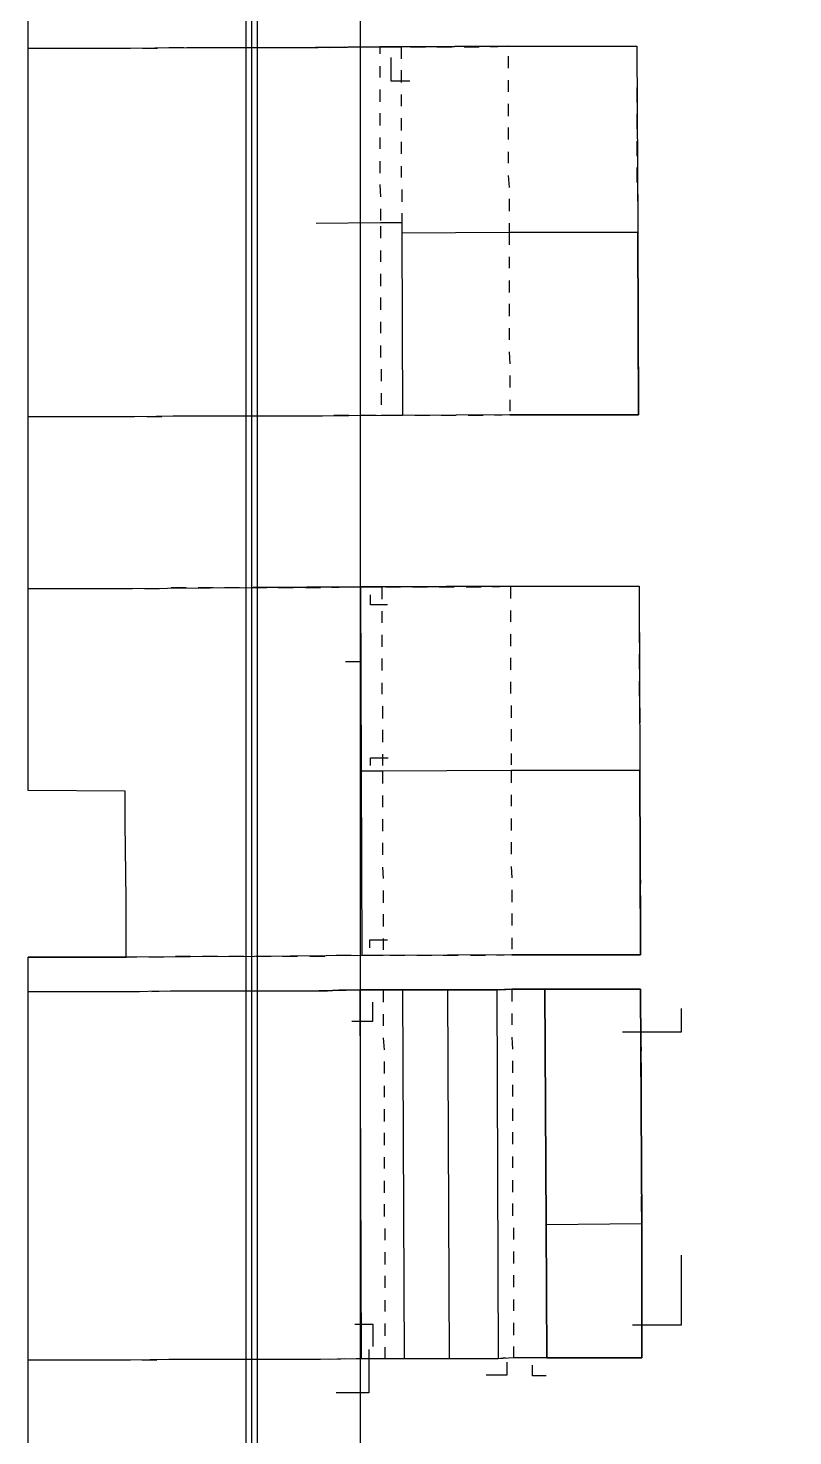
# Model space of a CAD drawing. Extents: x -8 to 2448, y 177 to 3185.
# Drawn here: x -7.7 to 249.2, y 1531.4 to 2004.3 of the extents above; entities that cross this region are included whole.
import ezdxf

# ---------------------------------------------------------------- set-up
doc = ezdxf.new("R2010")
doc.units = 0
doc.layers.add('Cadastral_Map', color=7, linetype='CONTINUOUS')

msp = doc.modelspace()

# ---------------------------------------------------------------- linework, layer by layer
at = {"layer": 'Cadastral_Map', "color": 7}
for points in [[(65.52143, 177.36095), (65.52143, 3134.1768), (2374.1318, 3134.1768), (2374.1318, 177.36095), (65.52143, 177.36095)], [(67.44147, 179.28096), (67.44147, 3132.2568), (2372.4517, 3132.2568), (2372.4517, 179.28096), (67.44147, 179.28096)], [(69.36151, 181.20097), (69.36151, 3130.3368), (2370.2917, 3130.3368), (2370.2917, 181.20097), (69.36151, 181.20097)], [(103.92227, 1957.2105), (103.92227, 3073.2165), (2335.9709, 3073.2165), (2335.9709, 841.20452), (103.92227, 841.20452), (103.92227, 1957.2105)], [(-7.68017, 1349.5272), (-7.68017, 1692.2491), (25.20055, 1692.2491), (25.20055, 1711.6892), (24.96054, 1737.1293), (24.96054, 1747.9294), (-7.68017, 1748.1694), (-7.68017, 2009.0508), (23.76052, 2009.0508), (23.52051, 2077.9312), (23.28051, 2132.8915), (-7.68017, 2132.8915), (-7.68017, 2611.934)], [(-7.68017, 1997.5307), (-2.64006, 1997.5307), (13.20029, 1997.5307), (24.00052, 1997.5307), (45.60099, 1997.7707), (67.20147, 1997.7707), (88.80194, 1997.7707), (110.40241, 1998.0107), (117.60256, 1998.0107), (153.60335, 1998.2507), (196.80429, 1998.2507), (197.0443, 1935.6104), (197.2843, 1874.4101), (154.08336, 1874.4101), (118.08257, 1874.1701), (110.88242, 1874.1701), (89.28195, 1873.9301), (67.68148, 1873.9301), (46.081, 1873.9301), (24.48053, 1873.6901), (13.6803, 1873.6901), (-7.68017, 1873.6901)], [(110.40241, 1998.0107), (88.80194, 1997.7707)], [(110.40241, 1998.0107), (110.40241, 1995.6107)], [(117.60256, 1998.0107), (110.40241, 1998.0107)], [(153.60335, 1998.2507), (117.60256, 1998.0107)], [(117.60256, 1998.0107), (117.60256, 1993.9307)], [(153.60335, 1998.2507), (196.80429, 1998.2507), (197.0443, 1935.6104)], [(110.40241, 1991.5307), (110.40241, 1987.6907)], [(120.48263, 1986.4907), (114.24249, 1986.4907), (114.24249, 1994.4107)], [(153.60335, 1994.8907), (153.60335, 1990.8107)], [(117.60256, 1990.0907), (117.60256, 1986.0107)], [(153.60335, 1986.7307), (153.60335, 1982.8906)], [(110.40241, 1983.6107), (110.40241, 1979.5306)], [(117.60256, 1981.9306), (117.60256, 1978.0906)], [(153.60335, 1978.8106), (153.60335, 1974.7306)], [(110.40241, 1975.6906), (110.40241, 1971.6106)], [(117.60256, 1974.0106), (117.60256, 1969.9306)], [(110.40241, 1967.5306), (110.40241, 1963.6905)], [(153.60335, 1970.8906), (153.60335, 1966.8106)], [(117.60256, 1966.0906), (117.60256, 1962.0105)], [(153.60335, 1962.7305), (153.60335, 1958.8905)], [(110.40241, 1959.6105), (110.40241, 1955.5305)], [(117.60256, 1957.9305), (117.60256, 1954.0905)], [(153.60335, 1954.8105), (153.84335, 1950.7305)], [(110.40241, 1951.6905), (110.64241, 1947.6105)], [(117.84257, 1950.0105), (117.84257, 1945.9305)], [(110.64241, 1943.5304), (110.64241, 1939.6904)], [(153.84335, 1946.8904), (153.84335, 1942.8104)], [(89.04194, 1938.7304), (110.64241, 1938.9704)], [(110.64241, 1938.9704), (117.84257, 1938.9704)], [(117.84257, 1942.0904), (117.84257, 1938.9704)], [(117.84257, 1938.9704), (117.84257, 1935.3704)], [(153.84335, 1938.7304), (153.84335, 1935.6104)], [(110.64241, 1937.7704), (110.64241, 1933.6904)], [(153.84335, 1935.6104), (117.84257, 1935.3704)], [(117.84257, 1935.3704), (118.08257, 1874.1701)], [(197.0443, 1935.6104), (153.84335, 1935.6104)], [(153.84335, 1935.6104), (153.84335, 1931.5304)], [(154.08336, 1874.4101), (197.2843, 1874.4101), (197.0443, 1935.6104)], [(110.64241, 1929.6104), (110.64241, 1925.7703)], [(153.84335, 1927.4504), (153.84335, 1923.6103)], [(110.64241, 1921.6903), (110.64241, 1917.6103)], [(153.84335, 1919.5303), (153.84335, 1915.4503)], [(110.64241, 1913.7703), (110.64241, 1909.6902)], [(153.84335, 1911.6103), (153.84335, 1907.5302)], [(110.64241, 1905.6102), (110.64241, 1901.7702)], [(153.84335, 1903.4502), (153.84335, 1899.6102)], [(110.64241, 1897.6902), (110.64241, 1893.6102)], [(153.84335, 1895.5302), (154.08336, 1891.4502)], [(110.88242, 1889.7701), (110.88242, 1885.6901)], [(154.08336, 1887.6101), (154.08336, 1883.5301)], [(110.88242, 1881.6101), (110.88242, 1877.7701)], [(154.08336, 1879.4501), (154.08336, 1875.6101)], [(110.88242, 1874.1701), (89.28195, 1873.9301)], [(118.08257, 1874.1701), (110.88242, 1874.1701)], [(154.08336, 1874.4101), (118.08257, 1874.1701)], [(-7.68017, 1816.0898), (24.72054, 1816.0898), (67.92148, 1816.3298), (103.92227, 1816.5698), (111.12242, 1816.5698), (154.32336, 1816.8098), (197.52431, 1816.8098), (197.76431, 1754.8894), (198.00432, 1692.9691), (154.80337, 1692.9691), (111.60243, 1692.7291), (104.40228, 1692.7291), (68.40149, 1692.4891), (25.20055, 1692.2491), (-7.68017, 1692.2491)], [(103.92227, 1816.5698), (67.92148, 1816.3298)], [(103.92227, 1816.5698), (104.16227, 1754.6494)], [(111.12242, 1816.5698), (103.92227, 1816.5698)], [(154.32336, 1816.8098), (111.12242, 1816.5698)], [(111.12242, 1816.5698), (111.12242, 1812.4897)], [(154.32336, 1816.8098), (154.32336, 1812.7297)], [(154.32336, 1816.8098), (197.52431, 1816.8098), (197.76431, 1754.8894)], [(113.04246, 1810.5697), (107.28234, 1810.5697), (107.28234, 1813.9297)], [(111.12242, 1808.4097), (111.12242, 1804.5697)], [(154.32336, 1808.6497), (154.32336, 1804.8097)], [(111.12242, 1800.4897), (111.12242, 1796.4096)], [(154.32336, 1800.7297), (154.32336, 1796.6496)], [(111.12242, 1792.5696), (111.12242, 1788.4896)], [(154.32336, 1792.8096), (154.32336, 1788.7296)], [(103.92227, 1791.3696), (98.88216, 1791.3696)], [(111.12242, 1784.4096), (111.12242, 1780.5696)], [(154.32336, 1784.6496), (154.32336, 1780.8096)], [(111.36243, 1776.4895), (111.36243, 1772.4095)], [(154.56337, 1776.7295), (154.56337, 1772.6495)], [(111.36243, 1768.5695), (111.36243, 1764.4895)], [(154.56337, 1768.8095), (154.56337, 1764.7295)], [(107.28234, 1756.5694), (107.28234, 1759.2094), (113.28247, 1759.2094)], [(111.36243, 1760.4095), (111.36243, 1756.5694)], [(154.56337, 1760.6494), (154.56337, 1756.8094)], [(104.16227, 1754.6494), (104.40228, 1692.7291)], [(111.36243, 1754.6494), (104.16227, 1754.6494)], [(154.56337, 1754.8894), (111.36243, 1754.6494), (111.36243, 1750.5694)], [(197.76431, 1754.8894), (154.56337, 1754.8894)], [(154.56337, 1754.8894), (154.56337, 1750.8094)], [(154.80337, 1692.9691), (198.00432, 1692.9691), (197.76431, 1754.8894)], [(111.36243, 1746.4894), (111.36243, 1742.6494)], [(154.56337, 1746.7294), (154.56337, 1742.8894)], [(111.36243, 1738.5693), (111.36243, 1734.4893)], [(154.56337, 1738.8093), (154.56337, 1734.7293)], [(111.36243, 1730.6493), (111.36243, 1726.5693)], [(154.56337, 1730.8893), (154.56337, 1726.8093)], [(111.36243, 1722.4893), (111.60243, 1718.6492)], [(154.56337, 1722.7293), (154.80337, 1718.8892)], [(111.60243, 1714.5692), (111.60243, 1710.4892)], [(154.80337, 1714.8092), (154.80337, 1710.7292)], [(154.80337, 1706.8892), (154.80337, 1702.8091)], [(111.60243, 1706.6492), (111.60243, 1702.5691)], [(107.04233, 1695.3691), (107.04233, 1698.0091), (113.04246, 1698.0091)], [(111.60243, 1698.4891), (111.60243, 1694.6491)], [(154.80337, 1698.7291), (154.80337, 1694.8891)], [(104.40228, 1692.7291), (68.40149, 1692.4891)], [(111.60243, 1692.7291), (104.40228, 1692.7291)], [(154.80337, 1692.9691), (111.60243, 1692.7291)], [(-7.68017, 1680.729), (-7.20016, 1680.729), (10.80024, 1680.729), (25.20055, 1680.729), (40.08087, 1680.969), (56.16122, 1680.969), (68.40149, 1680.969), (72.72159, 1680.969), (90.00196, 1680.969), (103.68226, 1681.209), (111.60243, 1681.209), (118.08257, 1681.209), (133.2029, 1681.209), (149.76326, 1681.209), (154.80337, 1681.449), (165.84362, 1681.449), (198.00432, 1681.449), (198.48433, 1602.7286), (198.48433, 1557.6084)], [(103.68226, 1681.209), (90.00196, 1680.969)], [(103.68226, 1681.209), (104.16227, 1557.3684)], [(111.60243, 1681.209), (103.68226, 1681.209)], [(111.60243, 1681.209), (111.60243, 1677.129)], [(118.08257, 1681.209), (111.60243, 1681.209)], [(118.08257, 1681.209), (118.56258, 1557.3684)], [(133.2029, 1681.209), (118.08257, 1681.209)], [(133.2029, 1681.209), (133.68291, 1557.3684)], [(149.76326, 1681.209), (133.2029, 1681.209)], [(154.80337, 1681.449), (149.76326, 1681.209)], [(149.76326, 1681.209), (150.24328, 1557.3684)], [(154.80337, 1681.449), (154.80337, 1677.369)], [(165.84362, 1681.449), (154.80337, 1681.449)], [(165.84362, 1681.449), (166.32363, 1602.4886), (166.56363, 1557.6084)], [(165.84362, 1681.449), (198.00432, 1681.449), (198.48433, 1602.7286)], [(108.00235, 1677.129), (108.00235, 1670.649), (101.0422, 1670.649)], [(211.68461, 1674.969), (211.68461, 1667.049), (192.00419, 1667.049)], [(111.60243, 1673.049), (111.60243, 1669.209)], [(154.80337, 1673.289), (154.80337, 1669.449)], [(111.60243, 1665.1289), (111.84244, 1661.0489)], [(154.80337, 1665.3689), (155.04338, 1661.2889)], [(111.84244, 1657.2089), (111.84244, 1653.1289)], [(155.04338, 1657.4489), (155.04338, 1653.3689)], [(111.84244, 1649.0489), (111.84244, 1645.2088)], [(155.04338, 1649.2889), (155.04338, 1645.4488)], [(111.84244, 1641.1288), (111.84244, 1637.0488)], [(155.04338, 1641.3688), (155.04338, 1637.2888)], [(111.84244, 1633.2088), (111.84244, 1629.1287)], [(155.04338, 1633.4488), (155.04338, 1629.3688)], [(111.84244, 1625.0487), (111.84244, 1621.2087)], [(155.04338, 1625.2887), (155.04338, 1621.4487)], [(111.84244, 1617.1287), (111.84244, 1613.0487)], [(155.04338, 1617.3687), (155.04338, 1613.2887)], [(111.84244, 1609.2086), (111.84244, 1605.1286)], [(155.04338, 1609.4486), (155.04338, 1605.3686)], [(112.08244, 1601.0486), (112.08244, 1597.2086)], [(155.28339, 1601.2886), (155.28339, 1597.4486)], [(166.32363, 1602.4886), (198.48433, 1602.7286)], [(198.48433, 1602.7286), (198.48433, 1557.6084)], [(155.28339, 1593.3686), (155.28339, 1589.2885)], [(112.08244, 1593.1286), (112.08244, 1589.0485)], [(211.68461, 1592.1686), (211.68461, 1568.6484), (195.36426, 1568.6484)], [(112.08244, 1585.2085), (112.08244, 1581.1285)], [(155.28339, 1585.4485), (155.28339, 1581.3685)], [(112.08244, 1577.0485), (112.08244, 1573.2084)], [(155.28339, 1577.2885), (155.28339, 1573.4485)], [(108.24236, 1561.4484), (108.24236, 1568.8884), (102.00222, 1568.8884)], [(112.08244, 1569.1284), (112.08244, 1565.0484)], [(155.28339, 1569.3684), (155.28339, 1565.2884)], [(106.80233, 1560.4884), (106.80233, 1545.8483), (95.76209, 1545.8483)], [(112.08244, 1561.2084), (112.08244, 1557.3684)], [(155.28339, 1561.4484), (155.28339, 1557.6084)], [(198.48433, 1557.6084), (166.56363, 1557.6084), (155.28339, 1557.6084), (150.24328, 1557.3684), (133.68291, 1557.3684), (118.56258, 1557.3684), (112.08244, 1557.3684), (104.16227, 1557.3684), (90.48197, 1557.1284), (73.2016, 1557.1284), (68.8815, 1557.1284), (56.64124, 1557.1284), (40.56088, 1557.1284), (25.68056, 1556.8884), (11.28025, 1556.8884), (-6.72015, 1556.8884), (-7.68017, 1556.8884)], [(112.08244, 1557.3684), (104.16227, 1557.3684), (90.48197, 1557.1284)], [(118.56258, 1557.3684), (112.08244, 1557.3684)], [(133.68291, 1557.3684), (118.56258, 1557.3684)], [(155.28339, 1557.6084), (150.24328, 1557.3684), (133.68291, 1557.3684)], [(153.12334, 1556.1684), (153.12334, 1551.8483), (146.16319, 1551.8483)], [(166.56363, 1557.6084), (155.28339, 1557.6084)], [(198.48433, 1557.6084), (166.56363, 1557.6084)], [(166.32363, 1551.6083), (161.76353, 1551.6083), (161.76353, 1555.2084)]]:
    msp.add_lwpolyline(points, dxfattribs=at)
at = {"layer": 'Cadastral_Map', "color": 1}
for points in [[(-7.68017, 1349.5272), (-7.68017, 1692.2491), (25.20055, 1692.2491), (25.20055, 1711.6892), (24.96054, 1737.1293), (24.96054, 1747.9294), (-7.68017, 1748.1694), (-7.68017, 2009.0508), (23.76052, 2009.0508), (23.52051, 2077.9312), (23.28051, 2132.8915), (-7.68017, 2132.8915), (-7.68017, 2611.934)], [(198.48433, 1602.7286), (198.00432, 1681.449), (165.84362, 1681.449), (166.32363, 1602.4886), (166.56363, 1557.6084), (198.48433, 1557.6084), (198.48433, 1602.7286)]]:
    msp.add_lwpolyline(points, dxfattribs=at)
at = {"layer": 'Cadastral_Map', "color": 2}
for points in [[(-5.28012, 1997.5307), (-2.64006, 1997.5307), (-0.24001, 1997.5307)], [(3.60008, 1997.5307), (8.64019, 1997.5307)], [(12.72028, 1997.5307), (13.20029, 1997.5307), (17.76039, 1997.5307)], [(21.60047, 1997.5307), (24.00052, 1997.5307), (26.64058, 1997.5307)], [(30.72067, 1997.5307), (35.76078, 1997.5307)], [(39.60086, 1997.7707), (44.64097, 1997.7707)], [(48.72106, 1997.7707), (53.76117, 1997.7707)], [(57.60126, 1997.7707), (62.64137, 1997.7707)], [(66.72145, 1997.7707), (67.20147, 1997.7707), (71.76156, 1997.7707)], [(75.60165, 1997.7707), (80.64176, 1997.7707)], [(84.72185, 1997.7707), (88.80194, 1997.7707), (89.76196, 1997.7707)], [(93.60204, 1997.7707), (98.64215, 1998.0107)], [(102.72224, 1998.0107), (107.76235, 1998.0107)], [(111.60243, 1998.0107), (116.64254, 1998.0107)], [(120.72263, 1998.0107), (125.76274, 1998.0107)], [(129.60283, 1998.0107), (134.64294, 1998.0107)], [(138.72302, 1998.0107), (143.76313, 1998.0107)], [(147.60322, 1998.0107), (152.64333, 1998.2507)], [(156.72342, 1998.2507), (161.76353, 1998.2507)], [(165.60361, 1998.2507), (170.64372, 1998.2507)], [(174.72381, 1998.2507), (179.76392, 1998.2507)], [(183.604, 1998.2507), (188.64411, 1998.2507)], [(192.7242, 1998.2507), (196.80429, 1998.2507), (196.80429, 1997.2907)], [(196.80429, 1993.4507), (196.80429, 1988.4107)], [(196.80429, 1984.3307), (196.80429, 1979.2906)], [(196.80429, 1975.4506), (196.80429, 1970.4106)], [(196.80429, 1966.3306), (196.80429, 1961.2905)], [(196.80429, 1957.4505), (196.80429, 1952.4105)], [(197.0443, 1948.3305), (197.0443, 1943.2904)], [(197.0443, 1939.4504), (197.0443, 1935.6104), (197.0443, 1934.4104)], [(197.0443, 1930.3304), (197.0443, 1925.2903)], [(197.0443, 1921.4503), (197.0443, 1916.4103)], [(197.0443, 1912.3303), (197.0443, 1907.2902)], [(197.0443, 1903.4502), (197.0443, 1898.4102)], [(197.0443, 1894.3302), (197.2843, 1889.2901)], [(197.2843, 1885.4501), (197.2843, 1880.4101)], [(1.20003, 1873.6901), (-3.84008, 1873.6901)], [(10.08022, 1873.6901), (5.04011, 1873.6901)], [(19.20042, 1873.6901), (14.16031, 1873.6901)], [(28.08061, 1873.6901), (24.48053, 1873.6901), (23.0405, 1873.6901)], [(37.20081, 1873.6901), (32.1607, 1873.6901)], [(46.081, 1873.9301), (41.0409, 1873.9301)], [(55.2012, 1873.9301), (50.16109, 1873.9301)], [(64.0814, 1873.9301), (59.04129, 1873.9301)], [(73.2016, 1873.9301), (68.16149, 1873.9301)], [(82.08179, 1873.9301), (77.04168, 1873.9301)], [(91.20199, 1873.9301), (89.28195, 1873.9301), (86.16188, 1873.9301)], [(100.08218, 1874.1701), (95.04207, 1874.1701)], [(109.20238, 1874.1701), (104.16227, 1874.1701)], [(118.08257, 1874.1701), (113.04246, 1874.1701)], [(127.20277, 1874.1701), (122.16266, 1874.1701)], [(136.08297, 1874.1701), (131.04286, 1874.1701)], [(145.20317, 1874.1701), (140.16306, 1874.1701)], [(154.08336, 1874.4101), (149.04325, 1874.1701)], [(163.20356, 1874.4101), (158.16345, 1874.4101)], [(172.08375, 1874.4101), (167.04364, 1874.4101)], [(181.20395, 1874.4101), (176.16384, 1874.4101)], [(190.08414, 1874.4101), (185.04403, 1874.4101)], [(197.2843, 1876.3301), (197.2843, 1874.4101), (194.16423, 1874.4101)], [(-4.5601, 1816.0898), (0.48001, 1816.0898)], [(4.32009, 1816.0898), (9.3602, 1816.0898)], [(13.44029, 1816.0898), (18.4804, 1816.0898)], [(22.32049, 1816.0898), (24.72054, 1816.0898), (27.3606, 1816.0898)], [(31.44069, 1816.0898), (36.4808, 1816.0898)], [(40.32088, 1816.3298), (45.36099, 1816.3298)], [(49.44108, 1816.3298), (54.48119, 1816.3298)], [(58.32127, 1816.3298), (63.36138, 1816.3298)], [(67.44147, 1816.3298), (67.92148, 1816.3298), (72.48158, 1816.3298)], [(76.32166, 1816.3298), (81.36177, 1816.3298)], [(85.44186, 1816.3298), (90.48197, 1816.3298)], [(94.32206, 1816.3298), (99.36217, 1816.5698)], [(103.44226, 1816.5698), (103.92227, 1816.5698), (108.48236, 1816.5698)], [(112.32245, 1816.5698), (117.36256, 1816.5698)], [(121.44265, 1816.5698), (126.48276, 1816.5698)], [(130.32284, 1816.5698), (135.36295, 1816.5698)], [(139.44304, 1816.5698), (144.48315, 1816.5698)], [(148.32323, 1816.5698), (153.36334, 1816.8098)], [(157.44343, 1816.8098), (162.48354, 1816.8098)], [(166.32363, 1816.8098), (171.36374, 1816.8098)], [(175.44382, 1816.8098), (180.48393, 1816.8098)], [(184.32402, 1816.8098), (189.36413, 1816.8098)], [(193.44422, 1816.8098), (197.52431, 1816.8098), (197.52431, 1815.8498)], [(197.52431, 1812.0097), (197.52431, 1806.9697)], [(197.52431, 1802.8897), (197.52431, 1797.8497)], [(197.52431, 1794.0096), (197.52431, 1788.9696)], [(197.52431, 1784.8896), (197.52431, 1779.8496)], [(197.76431, 1776.0095), (197.76431, 1770.9695)], [(197.76431, 1766.8895), (197.76431, 1761.8495)], [(197.76431, 1758.0094), (197.76431, 1754.8894), (197.76431, 1752.9694)], [(197.76431, 1748.8894), (197.76431, 1743.8494)], [(197.76431, 1740.0093), (197.76431, 1734.9693)], [(197.76431, 1730.8893), (197.76431, 1725.8493)], [(197.76431, 1722.0092), (198.00432, 1716.9692)], [(198.00432, 1712.8892), (198.00432, 1707.8492)], [(198.00432, 1704.0092), (198.00432, 1698.9691)], [(100.8022, 1692.7291), (95.76209, 1692.7291)], [(109.9224, 1692.7291), (104.88229, 1692.7291)], [(118.80259, 1692.7291), (113.76248, 1692.7291)], [(127.92279, 1692.7291), (122.88268, 1692.7291)], [(136.80298, 1692.7291), (131.76287, 1692.7291)], [(145.92318, 1692.7291), (140.88307, 1692.7291)], [(154.80337, 1692.9691), (149.76326, 1692.7291)], [(163.92357, 1692.9691), (158.88346, 1692.9691)], [(172.80377, 1692.9691), (167.76366, 1692.9691)], [(181.92397, 1692.9691), (176.88386, 1692.9691)], [(190.80416, 1692.9691), (185.76405, 1692.9691)], [(198.00432, 1694.8891), (198.00432, 1692.9691), (194.88425, 1692.9691)], [(-7.20016, 1692.2491), (-7.68017, 1692.2491)], [(1.92004, 1692.2491), (-3.12007, 1692.2491)], [(10.80024, 1692.2491), (5.76013, 1692.2491)], [(19.92043, 1692.2491), (14.88032, 1692.2491)], [(28.80063, 1692.2491), (25.20055, 1692.2491), (23.76052, 1692.2491)], [(37.92083, 1692.2491), (32.88072, 1692.2491)], [(46.80102, 1692.4891), (41.76091, 1692.4891)], [(55.92122, 1692.4891), (50.88111, 1692.4891)], [(64.80141, 1692.4891), (59.7613, 1692.4891)], [(73.92161, 1692.4891), (68.8815, 1692.4891)], [(82.80181, 1692.4891), (77.7617, 1692.4891)], [(91.922, 1692.4891), (86.88189, 1692.4891)], [(-7.68017, 1680.729), (-7.20016, 1680.729), (-6.24014, 1680.729)], [(-2.16005, 1680.729), (2.88006, 1680.729)], [(6.72015, 1680.729), (10.80024, 1680.729), (11.76026, 1680.729)], [(15.84035, 1680.729), (20.88046, 1680.729)], [(24.72054, 1680.729), (25.20055, 1680.729), (29.76065, 1680.729)], [(33.84074, 1680.729), (38.88085, 1680.969)], [(42.72093, 1680.969), (47.76104, 1680.969)], [(51.84113, 1680.969), (56.16122, 1680.969), (56.88124, 1680.969)], [(60.72132, 1680.969), (65.76143, 1680.969)], [(69.84152, 1680.969), (72.72159, 1680.969), (74.88163, 1680.969)], [(78.72172, 1680.969), (83.76183, 1680.969)], [(87.84192, 1680.969), (90.00196, 1680.969), (92.88202, 1680.969)], [(96.72211, 1681.209), (101.76222, 1681.209)], [(105.84231, 1681.209), (110.88242, 1681.209)], [(114.7225, 1681.209), (118.08257, 1681.209), (119.76261, 1681.209)], [(123.8427, 1681.209), (128.88281, 1681.209)], [(132.72289, 1681.209), (133.2029, 1681.209), (137.763, 1681.209)], [(141.84309, 1681.209), (146.8832, 1681.209)], [(150.72329, 1681.209), (154.80337, 1681.449), (155.7634, 1681.449)], [(159.84348, 1681.449), (164.88359, 1681.449)], [(168.72368, 1681.449), (173.76379, 1681.449)], [(177.84388, 1681.449), (182.88399, 1681.449)], [(186.72407, 1681.449), (191.76418, 1681.449)], [(195.84427, 1681.449), (198.00432, 1681.449), (198.00432, 1678.809)], [(198.00432, 1674.729), (198.00432, 1669.689)], [(198.00432, 1665.8489), (198.24432, 1660.8089)], [(198.24432, 1656.7289), (198.24432, 1651.6889)], [(198.24432, 1647.8489), (198.24432, 1642.8088)], [(198.24432, 1638.7288), (198.24432, 1633.6888)], [(198.24432, 1629.8488), (198.24432, 1624.8087)], [(198.24432, 1620.7287), (198.24432, 1615.6887)], [(198.24432, 1611.8487), (198.24432, 1606.8086)], [(198.48433, 1602.7286), (198.48433, 1597.6886)], [(198.48433, 1593.8486), (198.48433, 1588.8085)], [(198.48433, 1584.7285), (198.48433, 1579.6885)], [(198.48433, 1575.8485), (198.48433, 1570.8084)], [(198.48433, 1566.7284), (198.48433, 1561.6884)], [(-0.48001, 1556.8884), (-5.52012, 1556.8884)], [(8.64019, 1556.8884), (3.60008, 1556.8884)], [(17.52038, 1556.8884), (12.48027, 1556.8884)], [(26.64058, 1556.8884), (25.68056, 1556.8884), (21.60047, 1556.8884)], [(35.52077, 1556.8884), (30.48066, 1556.8884)], [(44.64097, 1557.1284), (40.56088, 1557.1284), (39.60086, 1557.1284)], [(53.52117, 1557.1284), (48.48106, 1557.1284)], [(62.64137, 1557.1284), (57.60126, 1557.1284)], [(71.52156, 1557.1284), (68.8815, 1557.1284), (66.48145, 1557.1284)], [(80.64176, 1557.1284), (75.60165, 1557.1284)], [(89.52195, 1557.1284), (84.48184, 1557.1284)], [(98.64215, 1557.3684), (93.60204, 1557.1284)], [(107.52234, 1557.3684), (104.16227, 1557.3684), (102.48223, 1557.3684)], [(116.64254, 1557.3684), (112.08244, 1557.3684), (111.60243, 1557.3684)], [(125.52274, 1557.3684), (120.48263, 1557.3684)], [(134.64294, 1557.3684), (133.68291, 1557.3684), (129.60283, 1557.3684)], [(143.52313, 1557.3684), (138.48302, 1557.3684)], [(152.64333, 1557.6084), (150.24328, 1557.3684), (147.60322, 1557.3684)], [(161.52352, 1557.6084), (156.48341, 1557.6084)], [(170.64372, 1557.6084), (166.56363, 1557.6084), (165.60361, 1557.6084)], [(179.52391, 1557.6084), (174.4838, 1557.6084)], [(188.64411, 1557.6084), (183.604, 1557.6084)], [(197.52431, 1557.6084), (192.4842, 1557.6084)], [(198.48433, 1557.8484), (198.48433, 1557.6084)]]:
    msp.add_lwpolyline(points, dxfattribs=at)
at = {"layer": 'Cadastral_Map', "color": 1}
msp.add_lwpolyline([(198.48433, 1557.6084), (166.56363, 1557.6084), (166.32363, 1602.4886), (165.84362, 1681.449), (198.00432, 1681.449), (198.48433, 1602.7286), (198.48433, 1557.6084), (198.48433, 1557.6084)], close=True, dxfattribs=at)
at = {"layer": 'Cadastral_Map', "color": 7}
msp.add_lwpolyline([(198.48433, 1602.7286), (198.00432, 1681.449), (165.84362, 1681.449), (166.32363, 1602.4886), (166.56363, 1557.6084), (198.48433, 1557.6084), (198.48433, 1602.7286), (198.48433, 1602.7286)], close=True, dxfattribs=at)

doc.saveas('drawing.dxf')
